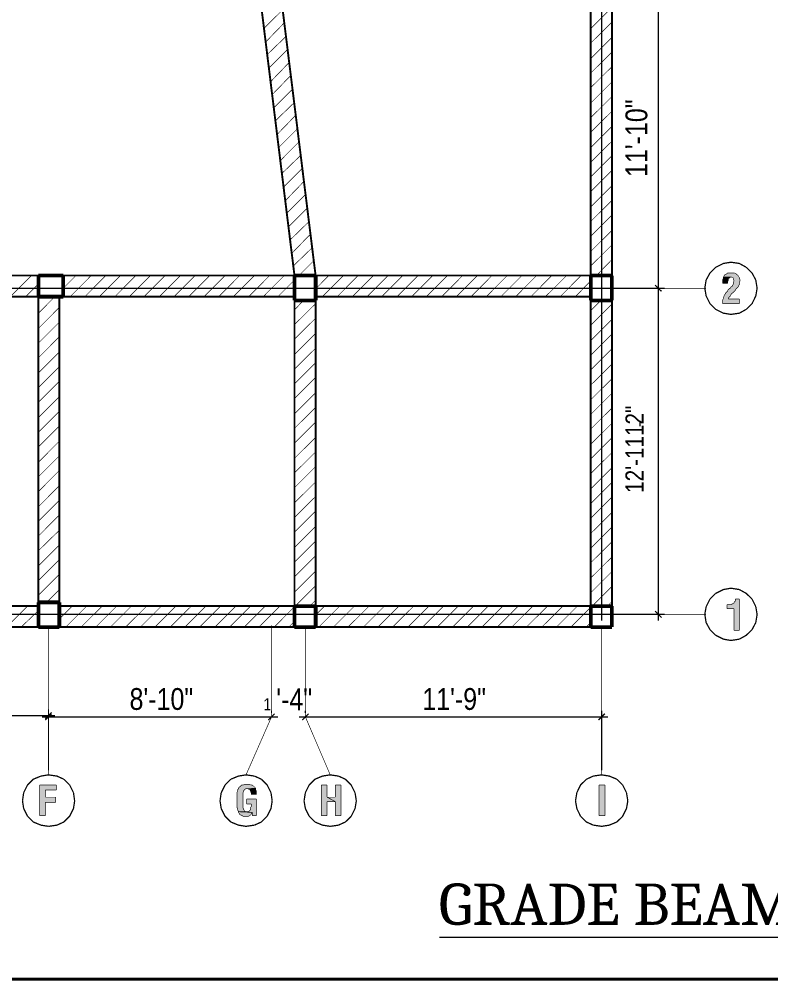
# Model space of a CAD drawing. Header units: millimetres. Extents: x 5 to 350, y 3 to 213.
# Drawn here: x 177.5 to 277.4, y 2.9 to 130.8 of the extents above; entities that cross this region are included whole.
import ezdxf

# ---------------------------------------------------------------- set-up
doc = ezdxf.new("R2010")
doc.units = ezdxf.units.MM
for name, color, linetype in [('H', 251, 'Continuous'), ('P', 255, 'Continuous'), ('T', 255, 'Continuous')]:
    doc.layers.add(name, color=color, linetype=linetype)
doc.styles.get("Standard").update_dxf_attribs({"font": 'arial.ttf'})

msp = doc.modelspace()

# ---------------------------------------------------------------- hatches: boundary and pattern name
at = {"layer": 'H', "linetype": 'Continuous'}
for points in [[(271.022, 92.957), (271.022, 93.468), (271.11, 93.645), (271.11, 93.804), (271.18, 93.892), (271.18, 93.98), (271.268, 94.068), (271.268, 94.156), (271.357, 94.227), (271.357, 94.315), (271.692, 94.65), (271.692, 94.738), (271.956, 95.003), (272.027, 95.003), (272.115, 95.162), (272.203, 95.25), (272.292, 95.25), (272.292, 95.338), (272.38, 95.426), (272.38, 95.497), (272.45, 95.585), (272.45, 95.85), (272.538, 96.008), (272.45, 96.097), (272.45, 96.273), (272.38, 96.344), (272.38, 96.432), (272.292, 96.432), (272.115, 96.52), (271.11, 96.52), (271.18, 96.608), (271.18, 96.696), (271.268, 96.696), (271.268, 96.767), (271.357, 96.855), (271.445, 96.855), (271.533, 96.943), (271.604, 96.943), (271.692, 97.032), (272.627, 97.032), (272.715, 96.943), (272.803, 96.943), (273.138, 96.608), (273.138, 96.52), (273.226, 96.432), (273.226, 96.273), (273.297, 96.185), (273.297, 95.92), (273.226, 95.762), (273.226, 95.497), (273.138, 95.338), (273.138, 95.25), (272.715, 94.827), (272.715, 94.738), (272.38, 94.403), (272.203, 94.315), (272.115, 94.156), (272.027, 94.068), (272.027, 93.98), (271.868, 93.804), (271.868, 93.733), (271.78, 93.733), (271.78, 93.557), (273.226, 93.557), (273.226, 92.957), (271.022, 92.957)], [(271.022, 95.673), (271.022, 96.185), (271.11, 96.273), (271.11, 96.52), (272.115, 96.52), (272.027, 96.432), (271.956, 96.432), (271.78, 96.273), (271.78, 96.097), (271.692, 95.92), (271.692, 95.673), (271.022, 95.673)], [(272.538, 49.53), (272.538, 52.405), (271.604, 52.405), (271.604, 52.917), (272.115, 52.917), (272.203, 53.005), (272.292, 53.005), (272.38, 53.093), (272.45, 53.093), (272.538, 53.164), (272.538, 53.252), (272.715, 53.428), (272.715, 53.675), (273.226, 53.675), (273.226, 49.53), (272.538, 49.53)], [(180.252, 24.888), (180.252, 28.963), (182.457, 28.963), (182.457, 28.275), (181.01, 28.275), (181.01, 27.34), (182.368, 27.34), (182.368, 26.67), (181.01, 26.67), (181.01, 24.888), (180.252, 24.888)], [(206.675, 25.4), (206.675, 25.488), (206.587, 25.576), (206.587, 25.823), (206.498, 25.912), (206.498, 28.028), (206.587, 28.116), (206.587, 28.363), (206.675, 28.452), (206.675, 28.54), (206.763, 28.54), (206.763, 28.698), (206.834, 28.698), (207.098, 28.963), (207.345, 28.963), (207.433, 29.034), (208.192, 29.034), (208.28, 28.963), (208.456, 28.963), (208.527, 28.875), (208.615, 28.875), (208.95, 28.54), (207.857, 28.452), (207.61, 28.452), (207.345, 28.187), (207.345, 28.028), (207.257, 27.94), (207.257, 25.912), (207.345, 25.823), (207.345, 25.735), (207.433, 25.576), (207.433, 25.488), (207.522, 25.488), (207.61, 25.4), (206.675, 25.4)], [(208.368, 27.693), (208.368, 27.94), (208.28, 28.028), (208.28, 28.187), (208.192, 28.275), (208.192, 28.363), (208.104, 28.363), (207.945, 28.452), (207.857, 28.452), (208.95, 28.54), (208.95, 28.363), (209.038, 28.187), (209.038, 27.693), (208.368, 27.693)], [(217.682, 24.888), (217.682, 28.963), (218.44, 28.963), (218.44, 27.34), (219.534, 26.758), (218.44, 26.758), (218.44, 24.888), (217.682, 24.888)], [(219.534, 24.888), (219.534, 26.758), (218.44, 27.34), (219.534, 27.34), (219.534, 28.963), (220.31, 28.963), (220.31, 24.888), (219.534, 24.888)], [(254.6, 24.888), (254.6, 28.963), (255.358, 28.963), (255.358, 24.888), (254.6, 24.888)], [(208.527, 24.888), (208.527, 25.312), (206.675, 25.4), (208.033, 25.4), (208.192, 25.576), (208.192, 25.647), (208.28, 25.647), (208.28, 26), (208.368, 26.07), (208.368, 26.423), (207.768, 26.423), (207.768, 27.093), (209.038, 27.093), (209.038, 24.888), (208.527, 24.888)], [(207.257, 24.8), (207.186, 24.888), (207.098, 24.888), (207.01, 24.977), (206.922, 24.977), (206.834, 25.065), (206.834, 25.153), (206.675, 25.312), (206.675, 25.4), (208.527, 25.312), (208.368, 25.153), (208.368, 25.065), (208.192, 24.888), (208.104, 24.888), (208.033, 24.8), (207.257, 24.8)]]:
    msp.add_hatch(color=256, dxfattribs=at).paths.add_polyline_path(points)

# ---------------------------------------------------------------- linework, layer by layer
at = {"layer": 'P'}
for points, const_width in [([(254.935, 50.8), (254.935, 194.822)], 0.169), ([(262.467, 94.156), (262.467, 135.467)], 0.169), ([(209.638, 133.015), (214.118, 96.696)], 0.254), ([(212.425, 133.015), (216.923, 96.696)], 0.254), ([(253.488, 133.015), (253.488, 96.696)], 0.254), ([(256.293, 133.015), (256.293, 96.696)], 0.254), ([(210.062, 129.54), (212.602, 132.08)], 0.085), ([(253.488, 129.54), (256.293, 132.327)], 0.085), ([(253.488, 127.6), (256.293, 130.387)], 0.085), ([(210.308, 127.758), (212.76, 130.298)], 0.085), ([(210.485, 126.065), (213.025, 128.517)], 0.085), ([(253.488, 125.554), (256.293, 128.358)], 0.085), ([(210.732, 124.284), (213.184, 126.753)], 0.085), ([(253.488, 123.613), (256.293, 126.4)], 0.085), ([(210.996, 122.52), (213.448, 125.06)], 0.085), ([(253.488, 121.673), (256.293, 124.46)], 0.085), ([(211.155, 120.738), (213.607, 123.278)], 0.085), ([(211.42, 119.045), (213.872, 121.497)], 0.085), ([(253.488, 119.627), (256.293, 122.432)], 0.085), ([(253.488, 117.687), (256.293, 120.474)], 0.085), ([(211.578, 117.263), (214.118, 119.715)], 0.085), ([(211.843, 115.482), (214.295, 118.022)], 0.085), ([(253.488, 115.746), (256.293, 118.533)], 0.085), ([(253.488, 113.7), (256.293, 116.505)], 0.085), ([(212.002, 113.7), (214.542, 116.24)], 0.085), ([(212.266, 112.007), (214.718, 114.476)], 0.085), ([(253.488, 111.76), (256.293, 114.547)], 0.085), ([(212.425, 110.243), (214.965, 112.695)], 0.085), ([(253.488, 109.82), (256.293, 112.607)], 0.085), ([(212.69, 108.462), (215.142, 110.913)], 0.085), ([(253.488, 107.862), (256.293, 110.666)], 0.085), ([(212.937, 106.68), (215.388, 109.22)], 0.085), ([(213.113, 104.987), (215.565, 107.438)], 0.085), ([(253.488, 105.833), (256.293, 108.62)], 0.085), ([(253.488, 103.893), (256.293, 106.68)], 0.085), ([(213.36, 103.205), (215.812, 105.657)], 0.085), ([(213.536, 101.424), (216.076, 103.893)], 0.085), ([(253.488, 101.935), (256.293, 104.74)], 0.085), ([(253.488, 99.907), (256.293, 102.694)], 0.085), ([(213.783, 99.66), (216.235, 102.2)], 0.085), ([(213.96, 97.966), (216.5, 100.418)], 0.085), ([(253.488, 97.966), (256.293, 100.753)], 0.085), ([(214.718, 96.696), (216.658, 98.637)], 0.085), ([(254.247, 96.696), (256.293, 98.813)], 0.085), ([(272.115, 98.46), (271.11, 98.302)], 0.169), ([(273.226, 98.302), (272.115, 98.46)], 0.169), ([(270.087, 97.79), (269.328, 97.032)], 0.169), ([(271.11, 98.302), (270.087, 97.79)], 0.169), ([(274.144, 97.79), (273.226, 98.302)], 0.169), ([(274.92, 97.032), (274.144, 97.79)], 0.169), ([(151.553, 96.696), (180.093, 96.696)], 0.254), ([(176.354, 93.892), (179.158, 96.696)], 0.085), ([(180.093, 93.892), (180.093, 96.696)], 0.508), ([(180.093, 96.696), (183.392, 96.696)], 0.508), ([(183.392, 96.696), (183.392, 93.892)], 0.508), ([(183.392, 96.696), (214.118, 96.696)], 0.254), ([(183.392, 95.003), (185.085, 96.696)], 0.085), ([(184.326, 93.892), (187.113, 96.696)], 0.085), ([(186.267, 93.892), (189.054, 96.696)], 0.085), ([(188.207, 93.892), (191.012, 96.696)], 0.085), ([(190.253, 93.892), (193.04, 96.696)], 0.085), ([(192.193, 93.892), (194.98, 96.696)], 0.085), ([(194.134, 93.892), (196.938, 96.696)], 0.085), ([(196.18, 93.892), (198.967, 96.696)], 0.085), ([(198.12, 93.892), (200.907, 96.696)], 0.085), ([(200.06, 93.892), (202.865, 96.696)], 0.085), ([(202.106, 93.892), (204.893, 96.696)], 0.085), ([(204.047, 93.892), (206.834, 96.696)], 0.085), ([(205.987, 93.892), (208.792, 96.696)], 0.085), ([(208.033, 93.892), (210.82, 96.696)], 0.085), ([(209.973, 93.892), (212.76, 96.696)], 0.085), ([(211.914, 93.892), (214.118, 96.097)], 0.085), ([(214.118, 96.696), (216.923, 96.696)], 0.508), ([(214.118, 93.38), (214.118, 96.696)], 0.508), ([(214.118, 96.696), (214.118, 96.696)], 0.508), ([(216.923, 96.696), (216.923, 93.38)], 0.508), ([(216.747, 96.696), (216.923, 96.855)], 0.085), ([(216.923, 96.696), (253.488, 96.696)], 0.254), ([(216.923, 94.915), (218.687, 96.696)], 0.085), ([(217.84, 93.892), (220.645, 96.696)], 0.085), ([(219.798, 93.892), (222.585, 96.696)], 0.085), ([(221.827, 93.892), (224.614, 96.696)], 0.085), ([(223.767, 93.892), (226.572, 96.696)], 0.085), ([(225.725, 93.892), (228.512, 96.696)], 0.085), ([(227.753, 93.892), (230.54, 96.696)], 0.085), ([(229.694, 93.892), (232.498, 96.696)], 0.085), ([(231.652, 93.892), (234.438, 96.696)], 0.085), ([(233.68, 93.892), (236.467, 96.696)], 0.085), ([(235.62, 93.892), (238.425, 96.696)], 0.085), ([(237.578, 93.892), (240.365, 96.696)], 0.085), ([(239.607, 93.892), (242.394, 96.696)], 0.085), ([(241.547, 93.892), (244.352, 96.696)], 0.085), ([(243.505, 93.892), (246.292, 96.696)], 0.085), ([(245.533, 93.892), (248.32, 96.696)], 0.085), ([(247.474, 93.892), (250.278, 96.696)], 0.085), ([(249.432, 93.892), (252.218, 96.696)], 0.085), ([(251.46, 93.892), (253.488, 96.008)], 0.085), ([(253.488, 96.696), (256.293, 96.696)], 0.508), ([(253.488, 93.38), (253.488, 96.696)], 0.508), ([(253.488, 96.696), (253.488, 96.696)], 0.508), ([(256.293, 96.696), (256.293, 93.38)], 0.508), ([(256.205, 96.696), (256.293, 96.767)], 0.085), ([(262.467, 50.8), (262.467, 95.85)], 0.169), ([(268.817, 96.097), (268.64, 95.003)], 0.169), ([(269.328, 97.032), (268.817, 96.097)], 0.169), ([(271.11, 96.273), (271.022, 96.185)], 0.085), ([(271.022, 96.185), (271.022, 96.097)], 0.085), ([(271.022, 96.097), (271.022, 95.92)], 0.085), ([(271.022, 95.92), (271.022, 95.85)], 0.085), ([(271.022, 95.85), (271.022, 95.762)], 0.085), ([(271.18, 96.608), (271.11, 96.52)], 0.085), ([(271.11, 96.52), (271.11, 96.432)], 0.085), ([(272.115, 96.52), (271.11, 96.52)], 0.085), ([(271.11, 96.52), (272.115, 96.52)], 0.085), ([(271.11, 96.432), (271.11, 96.273)], 0.085), ([(271.268, 96.696), (271.18, 96.696)], 0.085), ([(271.18, 96.696), (271.18, 96.608)], 0.085), ([(271.357, 96.855), (271.268, 96.767)], 0.085), ([(271.268, 96.767), (271.268, 96.696)], 0.085), ([(271.445, 96.855), (271.357, 96.855)], 0.085), ([(271.533, 96.943), (271.445, 96.855)], 0.085), ([(271.604, 96.943), (271.533, 96.943)], 0.085), ([(271.692, 97.032), (271.604, 96.943)], 0.085), ([(271.78, 97.032), (271.692, 97.032)], 0.085), ([(271.692, 95.92), (271.78, 96.097)], 0.085), ([(271.692, 95.85), (271.692, 95.92)], 0.085), ([(271.692, 95.762), (271.692, 95.85)], 0.085), ([(271.956, 97.032), (271.78, 97.032)], 0.085), ([(271.78, 96.273), (271.868, 96.344)], 0.085), ([(271.78, 96.185), (271.78, 96.273)], 0.085), ([(271.78, 96.097), (271.78, 96.185)], 0.085), ([(271.868, 96.344), (271.956, 96.432)], 0.085), ([(272.027, 97.032), (271.956, 97.032)], 0.085), ([(271.956, 96.432), (272.027, 96.432)], 0.085), ([(272.115, 97.032), (272.027, 97.032)], 0.085), ([(272.027, 96.432), (272.115, 96.52)], 0.085), ([(272.292, 97.032), (272.115, 97.032)], 0.085), ([(272.115, 96.52), (272.292, 96.432)], 0.085), ([(272.38, 97.032), (272.292, 97.032)], 0.085), ([(272.292, 96.432), (272.38, 96.432)], 0.085), ([(272.45, 97.032), (272.38, 97.032)], 0.085), ([(272.38, 96.432), (272.38, 96.344)], 0.085), ([(272.38, 96.344), (272.45, 96.273)], 0.085), ([(272.627, 97.032), (272.45, 97.032)], 0.085), ([(272.45, 96.273), (272.45, 96.185)], 0.085), ([(272.45, 96.185), (272.45, 96.097)], 0.085), ([(272.45, 96.097), (272.538, 96.008)], 0.085), ([(272.538, 96.008), (272.45, 95.85)], 0.085), ([(272.45, 95.85), (272.45, 95.762)], 0.085), ([(272.715, 96.943), (272.627, 97.032)], 0.085), ([(272.803, 96.943), (272.715, 96.943)], 0.085), ([(272.874, 96.855), (272.803, 96.943)], 0.085), ([(272.962, 96.767), (272.874, 96.855)], 0.085), ([(273.05, 96.696), (272.962, 96.767)], 0.085), ([(273.138, 96.608), (273.05, 96.696)], 0.085), ([(273.138, 96.52), (273.138, 96.608)], 0.085), ([(273.226, 96.432), (273.138, 96.52)], 0.085), ([(273.226, 96.344), (273.226, 96.432)], 0.085), ([(273.226, 96.273), (273.226, 96.344)], 0.085), ([(273.297, 96.185), (273.226, 96.273)], 0.085), ([(273.226, 95.762), (273.297, 95.92)], 0.085), ([(273.297, 96.008), (273.297, 96.185)], 0.085), ([(273.297, 95.92), (273.297, 96.008)], 0.085), ([(275.414, 96.097), (274.92, 97.032)], 0.169), ([(275.59, 95.003), (275.414, 96.097)], 0.169), ([(75.953, 95.003), (263.313, 95.003)], 0.169), ([(178.4, 93.892), (180.093, 95.585)], 0.085), ([(256.293, 95.003), (268.817, 95.003)], 0.085), ([(261.955, 95.003), (261.62, 95.003)], 0.169), ([(262.89, 94.58), (262.043, 95.426)], 0.169), ([(262.043, 95.426), (262.89, 94.58)], 0.169), ([(268.64, 95.003), (268.817, 93.98)], 0.169), ([(271.022, 95.762), (271.022, 95.673)], 0.085), ([(271.022, 95.673), (271.692, 95.673)], 0.085), ([(271.604, 94.58), (271.533, 94.492)], 0.085), ([(271.692, 94.65), (271.604, 94.58)], 0.085), ([(271.692, 95.673), (271.692, 95.762)], 0.085), ([(271.78, 94.827), (271.692, 94.738)], 0.085), ([(271.692, 94.738), (271.692, 94.65)], 0.085), ([(271.868, 94.915), (271.78, 94.827)], 0.085), ([(271.956, 95.003), (271.868, 94.915)], 0.085), ([(272.027, 95.003), (271.956, 95.003)], 0.085), ([(272.115, 95.162), (272.027, 95.003)], 0.085), ([(272.203, 95.25), (272.115, 95.162)], 0.085), ([(272.292, 95.25), (272.203, 95.25)], 0.085), ([(272.38, 95.426), (272.292, 95.338)], 0.085), ([(272.292, 95.338), (272.292, 95.25)], 0.085), ([(272.45, 95.585), (272.38, 95.497)], 0.085), ([(272.38, 95.497), (272.38, 95.426)], 0.085), ([(272.45, 95.762), (272.45, 95.673)], 0.085), ([(272.45, 95.673), (272.45, 95.585)], 0.085), ([(272.45, 94.492), (272.538, 94.58)], 0.085), ([(272.538, 94.58), (272.627, 94.65)], 0.085), ([(272.627, 94.65), (272.715, 94.738)], 0.085), ([(272.715, 94.827), (272.803, 94.915)], 0.085), ([(272.715, 94.738), (272.715, 94.827)], 0.085), ([(272.803, 94.915), (272.874, 95.003)], 0.085), ([(272.874, 95.003), (272.962, 95.074)], 0.085), ([(272.962, 95.074), (273.05, 95.162)], 0.085), ([(273.05, 95.162), (273.138, 95.25)], 0.085), ([(273.138, 95.338), (273.226, 95.497)], 0.085), ([(273.138, 95.25), (273.138, 95.338)], 0.085), ([(273.226, 95.673), (273.226, 95.762)], 0.085), ([(273.226, 95.585), (273.226, 95.673)], 0.085), ([(273.226, 95.497), (273.226, 95.585)], 0.085), ([(275.414, 93.98), (275.59, 95.003)], 0.169), ([(275.59, 95.003), (275.59, 95.003)], 0.169), ([(151.553, 93.892), (180.093, 93.892)], 0.254), ([(183.392, 93.892), (180.093, 93.892)], 0.508), ([(180.093, 93.892), (180.093, 93.892)], 0.508), ([(180.093, 53.252), (180.093, 93.892)], 0.254), ([(180.093, 93.645), (180.34, 93.892)], 0.085), ([(180.093, 91.687), (182.28, 93.892)], 0.085), ([(182.88, 53.252), (182.88, 93.892)], 0.254), ([(183.392, 93.892), (214.118, 93.892)], 0.254), ([(216.923, 93.38), (214.118, 93.38)], 0.508), ([(213.96, 93.892), (214.118, 94.156)], 0.085), ([(214.118, 52.74), (214.118, 93.38)], 0.254), ([(214.118, 92.11), (215.3, 93.38)], 0.085), ([(216.923, 93.892), (253.488, 93.892)], 0.254), ([(216.923, 52.74), (216.923, 93.38)], 0.254), ([(256.293, 93.38), (253.488, 93.38)], 0.508), ([(253.4, 93.892), (253.488, 93.98)], 0.085), ([(253.488, 93.38), (253.488, 52.74)], 0.254), ([(253.488, 92.04), (254.847, 93.38)], 0.085), ([(256.293, 93.38), (256.293, 52.74)], 0.254), ([(268.817, 93.98), (269.328, 92.957)], 0.169), ([(271.11, 93.645), (271.022, 93.468)], 0.085), ([(271.022, 93.468), (271.022, 93.38)], 0.085), ([(271.022, 93.38), (271.022, 93.31)], 0.085), ([(271.022, 93.31), (271.022, 93.222)], 0.085), ([(271.18, 93.892), (271.11, 93.804)], 0.085), ([(271.11, 93.804), (271.11, 93.733)], 0.085), ([(271.11, 93.733), (271.11, 93.645)], 0.085), ([(271.268, 94.068), (271.18, 93.98)], 0.085), ([(271.18, 93.98), (271.18, 93.892)], 0.085), ([(271.357, 94.227), (271.268, 94.156)], 0.085), ([(271.268, 94.156), (271.268, 94.068)], 0.085), ([(271.445, 94.403), (271.357, 94.315)], 0.085), ([(271.357, 94.315), (271.357, 94.227)], 0.085), ([(271.533, 94.492), (271.445, 94.403)], 0.085), ([(271.78, 93.645), (271.78, 93.733)], 0.085), ([(271.78, 93.733), (271.868, 93.733)], 0.085), ([(271.78, 93.557), (271.78, 93.645)], 0.085), ([(273.226, 93.557), (271.78, 93.557)], 0.085), ([(271.868, 93.804), (271.956, 93.892)], 0.085), ([(271.868, 93.733), (271.868, 93.804)], 0.085), ([(271.956, 93.892), (272.027, 93.98)], 0.085), ([(272.027, 94.068), (272.115, 94.156)], 0.085), ([(272.027, 93.98), (272.027, 94.068)], 0.085), ([(272.115, 94.156), (272.203, 94.315)], 0.085), ([(272.203, 94.315), (272.38, 94.403)], 0.085), ([(272.38, 94.403), (272.45, 94.492)], 0.085), ([(273.226, 92.957), (273.226, 93.557)], 0.085), ([(274.92, 92.957), (275.414, 93.98)], 0.169), ([(180.093, 89.658), (182.88, 92.463)], 0.085), ([(214.118, 90.17), (216.923, 92.957)], 0.085), ([(253.488, 90.082), (256.293, 92.886)], 0.085), ([(269.328, 92.957), (270.087, 92.198)], 0.169), ([(270.087, 92.198), (271.11, 91.687)], 0.169), ([(271.022, 93.222), (271.022, 93.045)], 0.085), ([(271.022, 93.045), (271.022, 92.957)], 0.085), ([(271.022, 92.957), (273.226, 92.957)], 0.085), ([(273.226, 91.687), (274.144, 92.198)], 0.169), ([(274.144, 92.198), (274.92, 92.957)], 0.169), ([(214.118, 88.23), (216.923, 91.017)], 0.085), ([(253.488, 88.053), (256.293, 90.84)], 0.085), ([(271.11, 91.687), (272.115, 91.528)], 0.169), ([(272.115, 91.528), (273.226, 91.687)], 0.169), ([(180.093, 87.718), (182.88, 90.505)], 0.085), ([(180.093, 85.76), (182.88, 88.565)], 0.085), ([(214.118, 86.184), (216.923, 88.988)], 0.085), ([(253.488, 86.113), (256.293, 88.9)], 0.085), ([(214.118, 84.243), (216.923, 87.03)], 0.085), ([(253.488, 84.155), (256.293, 86.96)], 0.085), ([(180.093, 83.732), (182.88, 86.536)], 0.085), ([(180.093, 81.792), (182.88, 84.578)], 0.085), ([(214.118, 82.303), (216.923, 85.09)], 0.085), ([(253.488, 82.127), (256.293, 84.914)], 0.085), ([(214.118, 80.345), (216.923, 83.15)], 0.085), ([(180.093, 79.834), (182.88, 82.638)], 0.085), ([(253.488, 80.186), (256.293, 82.973)], 0.085), ([(180.093, 77.805), (182.88, 80.61)], 0.085), ([(214.118, 78.317), (216.923, 81.104)], 0.085), ([(253.488, 78.228), (256.293, 81.033)], 0.085), ([(180.093, 75.865), (182.88, 78.652)], 0.085), ([(214.118, 76.376), (216.923, 79.163)], 0.085), ([(253.488, 76.288), (256.293, 79.075)], 0.085), ([(180.093, 73.907), (182.88, 76.712)], 0.085), ([(214.118, 74.418), (216.923, 77.223)], 0.085), ([(253.488, 74.26), (256.293, 77.047)], 0.085), ([(260.015, 76.623), (260.015, 77.382)], 0.169), ([(180.093, 71.878), (182.88, 74.683)], 0.085), ([(214.118, 72.39), (216.923, 75.177)], 0.085), ([(253.488, 72.302), (256.293, 75.106)], 0.085), ([(214.118, 70.45), (216.923, 73.237)], 0.085), ([(253.488, 70.362), (256.293, 73.148)], 0.085), ([(180.093, 69.938), (182.88, 72.725)], 0.085), ([(180.093, 67.98), (182.88, 70.785)], 0.085), ([(214.118, 68.492), (216.923, 71.296)], 0.085), ([(253.488, 68.333), (256.293, 71.12)], 0.085), ([(214.118, 66.463), (216.923, 69.25)], 0.085), ([(253.488, 66.375), (256.293, 69.18)], 0.085), ([(180.093, 65.952), (182.88, 68.756)], 0.085), ([(180.093, 64.012), (182.88, 66.798)], 0.085), ([(214.118, 64.523), (216.923, 67.31)], 0.085), ([(253.488, 64.435), (256.293, 67.222)], 0.085), ([(214.118, 62.565), (216.923, 65.37)], 0.085), ([(253.488, 62.406), (256.293, 65.193)], 0.085), ([(180.093, 62.054), (182.88, 64.858)], 0.085), ([(180.093, 60.113), (182.88, 62.83)], 0.085), ([(214.118, 60.537), (216.923, 63.324)], 0.085), ([(253.488, 60.448), (256.293, 63.253)], 0.085), ([(214.118, 58.596), (216.923, 61.383)], 0.085), ([(180.093, 58.085), (182.88, 60.872)], 0.085), ([(253.488, 58.508), (256.293, 61.295)], 0.085), ([(180.093, 56.127), (182.88, 58.932)], 0.085), ([(214.118, 56.638), (216.923, 59.443)], 0.085), ([(253.488, 56.48), (256.293, 59.267)], 0.085), ([(180.093, 54.187), (182.88, 56.974)], 0.085), ([(214.118, 54.61), (216.923, 57.397)], 0.085), ([(253.488, 54.522), (256.293, 57.326)], 0.085), ([(181.187, 53.252), (182.88, 54.945)], 0.085), ([(214.207, 52.74), (216.923, 55.457)], 0.085), ([(253.665, 52.74), (256.293, 55.368)], 0.085), ([(271.11, 54.945), (270.087, 54.434)], 0.169), ([(272.115, 55.122), (271.11, 54.945)], 0.169), ([(273.226, 54.945), (272.115, 55.122)], 0.169), ([(274.144, 54.434), (273.226, 54.945)], 0.169), ([(269.328, 53.675), (268.817, 52.67)], 0.169), ([(270.087, 54.434), (269.328, 53.675)], 0.169), ([(273.226, 53.675), (272.715, 53.675)], 0.085), ([(272.715, 53.675), (272.715, 53.587)], 0.085), ([(273.226, 49.53), (273.226, 53.675)], 0.085), ([(274.92, 53.675), (274.144, 54.434)], 0.169), ([(275.414, 52.67), (274.92, 53.675)], 0.169), ([(151.553, 52.74), (180.093, 52.74)], 0.254), ([(175.86, 49.953), (178.647, 52.74)], 0.085), ([(182.88, 53.252), (180.093, 53.252)], 0.508), ([(180.093, 53.252), (180.093, 49.953)], 0.508), ([(182.88, 49.953), (182.88, 53.252)], 0.508), ([(182.88, 52.74), (214.118, 52.74)], 0.254), ([(182.88, 51.047), (184.573, 52.74)], 0.085), ([(183.727, 49.953), (186.514, 52.74)], 0.085), ([(185.755, 49.953), (188.56, 52.74)], 0.085), ([(187.713, 49.953), (190.5, 52.74)], 0.085), ([(189.653, 49.953), (192.44, 52.74)], 0.085), ([(191.682, 49.953), (194.486, 52.74)], 0.085), ([(193.64, 49.953), (196.427, 52.74)], 0.085), ([(195.58, 49.953), (198.367, 52.74)], 0.085), ([(197.608, 49.953), (200.413, 52.74)], 0.085), ([(199.566, 49.953), (202.353, 52.74)], 0.085), ([(201.507, 49.953), (204.294, 52.74)], 0.085), ([(203.535, 49.953), (206.34, 52.74)], 0.085), ([(205.493, 49.953), (208.28, 52.74)], 0.085), ([(207.433, 49.953), (210.22, 52.74)], 0.085), ([(209.374, 49.953), (212.178, 52.74)], 0.085), ([(211.42, 49.953), (214.118, 52.67)], 0.085), ([(216.923, 52.74), (214.118, 52.74)], 0.508), ([(214.118, 52.74), (214.118, 49.953)], 0.508), ([(216.147, 52.74), (216.923, 53.516)], 0.085), ([(216.923, 49.953), (216.923, 52.74)], 0.508), ([(216.923, 52.74), (253.488, 52.74)], 0.254), ([(216.923, 51.558), (218.105, 52.74)], 0.085), ([(217.346, 49.953), (220.133, 52.74)], 0.085), ([(219.287, 49.953), (222.074, 52.74)], 0.085), ([(221.227, 49.953), (224.032, 52.74)], 0.085), ([(223.273, 49.953), (226.06, 52.74)], 0.085), ([(225.213, 49.953), (228, 52.74)], 0.085), ([(227.154, 49.953), (229.958, 52.74)], 0.085), ([(229.2, 49.953), (231.987, 52.74)], 0.085), ([(231.14, 49.953), (233.927, 52.74)], 0.085), ([(233.08, 49.953), (235.885, 52.74)], 0.085), ([(235.126, 49.953), (237.913, 52.74)], 0.085), ([(237.067, 49.953), (239.854, 52.74)], 0.085), ([(239.007, 49.953), (241.812, 52.74)], 0.085), ([(241.053, 49.953), (243.84, 52.74)], 0.085), ([(242.993, 49.953), (245.78, 52.74)], 0.085), ([(244.934, 49.953), (247.738, 52.74)], 0.085), ([(246.98, 49.953), (249.767, 52.74)], 0.085), ([(248.92, 49.953), (251.707, 52.74)], 0.085), ([(250.86, 49.953), (253.488, 52.582)], 0.085), ([(256.293, 52.74), (253.488, 52.74)], 0.508), ([(253.488, 52.74), (253.488, 49.953)], 0.508), ([(255.693, 52.74), (256.293, 53.34)], 0.085), ([(256.293, 49.953), (256.293, 52.74)], 0.508), ([(268.817, 52.67), (268.64, 51.647)], 0.169), ([(271.78, 52.917), (271.604, 52.917)], 0.085), ([(271.604, 52.917), (271.604, 52.405)], 0.085), ([(271.604, 52.405), (272.538, 52.405)], 0.085), ([(271.868, 52.917), (271.78, 52.917)], 0.085), ([(272.027, 52.917), (271.868, 52.917)], 0.085), ([(272.115, 52.917), (272.027, 52.917)], 0.085), ([(272.203, 53.005), (272.115, 52.917)], 0.085), ([(272.292, 53.005), (272.203, 53.005)], 0.085), ([(272.38, 53.093), (272.292, 53.005)], 0.085), ([(272.45, 53.093), (272.38, 53.093)], 0.085), ([(272.538, 53.164), (272.45, 53.093)], 0.085), ([(272.627, 53.34), (272.538, 53.252)], 0.085), ([(272.538, 53.252), (272.538, 53.164)], 0.085), ([(272.538, 52.405), (272.538, 49.53)], 0.085), ([(272.715, 53.428), (272.627, 53.34)], 0.085), ([(272.715, 53.587), (272.715, 53.516)], 0.085), ([(272.715, 53.516), (272.715, 53.428)], 0.085), ([(275.59, 51.647), (275.414, 52.67)], 0.169), ([(75.953, 51.647), (263.313, 51.647)], 0.169), ([(177.8, 49.953), (180.093, 52.158)], 0.085), ([(256.293, 51.647), (268.817, 51.647)], 0.085), ([(262.043, 52.07), (262.89, 51.223)], 0.169), ([(268.64, 51.647), (268.817, 50.553)], 0.169), ([(275.414, 50.553), (275.59, 51.647)], 0.169), ([(275.59, 51.647), (275.59, 51.647)], 0.169), ([(151.553, 49.953), (180.093, 49.953)], 0.254), ([(179.828, 49.953), (180.093, 50.2)], 0.085), ([(180.093, 49.953), (182.88, 49.953)], 0.508), ([(180.093, 49.953), (180.093, 49.953)], 0.508), ([(181.434, 30.304), (181.434, 50.2)], 0.085), ([(182.88, 49.953), (214.118, 49.953)], 0.254), ([(211.067, 38.012), (211.067, 50.2)], 0.085), ([(213.36, 49.953), (214.118, 50.712)], 0.085), ([(214.118, 49.953), (216.923, 49.953)], 0.508), ([(214.118, 49.953), (214.118, 49.953)], 0.508), ([(215.565, 38.012), (215.565, 50.2)], 0.085), ([(216.923, 49.953), (253.488, 49.953)], 0.254), ([(252.906, 49.953), (253.488, 50.553)], 0.085), ([(253.488, 49.953), (256.293, 49.953)], 0.508), ([(253.488, 49.953), (253.488, 49.953)], 0.508), ([(254.935, 30.304), (254.935, 50.2)], 0.085), ([(268.817, 50.553), (269.328, 49.618)], 0.169), ([(274.92, 49.618), (275.414, 50.553)], 0.169), ([(269.328, 49.618), (270.087, 48.86)], 0.169), ([(270.087, 48.86), (271.11, 48.348)], 0.169), ([(272.538, 49.53), (273.226, 49.53)], 0.085), ([(273.226, 48.348), (274.144, 48.86)], 0.169), ([(274.144, 48.86), (274.92, 49.618)], 0.169), ([(271.11, 48.348), (272.115, 48.172)], 0.169), ([(272.115, 48.172), (273.226, 48.348)], 0.169), ([(181.01, 37.765), (181.857, 38.612)], 0.169), ([(181.857, 38.435), (181.01, 37.588)], 0.169), ([(181.434, 30.903), (181.434, 39.035)], 0.169), ([(181.434, 30.903), (181.434, 38.858)], 0.169), ([(210.644, 37.588), (211.49, 38.435)], 0.169), ([(210.644, 37.588), (211.49, 38.435)], 0.169), ([(211.067, 38.523), (211.067, 38.858)], 0.169), ([(211.067, 38.523), (211.067, 38.858)], 0.169), ([(215.988, 38.435), (215.142, 37.588)], 0.169), ([(215.988, 38.435), (215.142, 37.588)], 0.169), ([(215.565, 38.523), (215.565, 38.858)], 0.169), ([(215.565, 38.523), (215.565, 38.858)], 0.169), ([(254.512, 37.588), (255.358, 38.435)], 0.169), ([(254.935, 30.903), (254.935, 38.858)], 0.169), ([(165.012, 38.188), (182.28, 38.188)], 0.169), ([(180.587, 38.012), (211.914, 38.012)], 0.169), ([(211.067, 38.012), (207.68, 30.304)], 0.085), ([(211.067, 38.012), (210.22, 38.012)], 0.169), ([(214.718, 38.012), (255.782, 38.012)], 0.169), ([(215.565, 38.012), (216.412, 38.012)], 0.169), ([(215.565, 38.012), (218.863, 30.304)], 0.085), ([(179.405, 29.722), (178.647, 28.963)], 0.169), ([(180.428, 30.145), (179.405, 29.722)], 0.169), ([(181.434, 30.304), (180.428, 30.145)], 0.169), ([(182.545, 30.145), (181.434, 30.304)], 0.169), ([(183.48, 29.722), (182.545, 30.145)], 0.169), ([(184.238, 28.963), (183.48, 29.722)], 0.169), ([(205.652, 29.722), (204.893, 28.963)], 0.169), ([(206.675, 30.145), (205.652, 29.722)], 0.169), ([(207.68, 30.304), (206.675, 30.145)], 0.169), ([(208.792, 30.145), (207.68, 30.304)], 0.169), ([(209.726, 29.722), (208.792, 30.145)], 0.169), ([(210.485, 28.963), (209.726, 29.722)], 0.169), ([(216.835, 29.722), (216.076, 28.963)], 0.169), ([(217.84, 30.145), (216.835, 29.722)], 0.169), ([(218.863, 30.304), (217.84, 30.145)], 0.169), ([(219.957, 30.145), (218.863, 30.304)], 0.169), ([(220.892, 29.722), (219.957, 30.145)], 0.169), ([(221.65, 28.963), (220.892, 29.722)], 0.169), ([(252.906, 29.722), (252.13, 28.963)], 0.169), ([(253.824, 30.145), (252.906, 29.722)], 0.169), ([(254.935, 30.304), (253.824, 30.145)], 0.169), ([(255.94, 30.145), (254.935, 30.304)], 0.169), ([(256.963, 29.722), (255.94, 30.145)], 0.169), ([(257.722, 28.963), (256.963, 29.722)], 0.169), ([(178.647, 28.963), (178.135, 27.94)], 0.169), ([(182.457, 28.963), (180.252, 28.963)], 0.085), ([(180.252, 28.963), (180.252, 24.888)], 0.085), ([(181.01, 27.34), (181.01, 28.275)], 0.085), ([(181.01, 28.275), (182.457, 28.275)], 0.085), ([(182.457, 28.275), (182.457, 28.963)], 0.085), ([(184.75, 27.94), (184.238, 28.963)], 0.169), ([(204.893, 28.963), (204.382, 27.94)], 0.169), ([(206.587, 28.116), (206.498, 28.028)], 0.085), ([(206.675, 28.452), (206.587, 28.363)], 0.085), ([(206.587, 28.363), (206.587, 28.275)], 0.085), ([(206.587, 28.275), (206.587, 28.116)], 0.085), ([(206.763, 28.54), (206.675, 28.54)], 0.085), ([(206.675, 28.54), (206.675, 28.452)], 0.085), ([(206.834, 28.698), (206.763, 28.698)], 0.085), ([(206.763, 28.698), (206.763, 28.54)], 0.085), ([(206.922, 28.787), (206.834, 28.698)], 0.085), ([(207.01, 28.875), (206.922, 28.787)], 0.085), ([(207.098, 28.963), (207.01, 28.875)], 0.085), ([(207.186, 28.963), (207.098, 28.963)], 0.085), ([(207.257, 28.963), (207.186, 28.963)], 0.085), ([(207.345, 28.963), (207.257, 28.963)], 0.085), ([(207.433, 29.034), (207.345, 28.963)], 0.085), ([(207.345, 28.187), (207.433, 28.275)], 0.085), ([(207.345, 28.116), (207.345, 28.187)], 0.085), ([(207.345, 28.028), (207.345, 28.116)], 0.085), ([(207.522, 29.034), (207.433, 29.034)], 0.085), ([(207.433, 28.275), (207.522, 28.363)], 0.085), ([(207.61, 29.034), (207.522, 29.034)], 0.085), ([(207.522, 28.363), (207.61, 28.452)], 0.085), ([(207.768, 29.034), (207.61, 29.034)], 0.085), ([(207.61, 28.452), (207.68, 28.452)], 0.085), ([(207.68, 28.452), (207.857, 28.452)], 0.085), ([(207.945, 29.034), (207.768, 29.034)], 0.085), ([(208.95, 28.54), (207.857, 28.452)], 0.085), ([(207.857, 28.452), (208.95, 28.54)], 0.085), ([(207.857, 28.452), (207.945, 28.452)], 0.085), ([(208.033, 29.034), (207.945, 29.034)], 0.085), ([(207.945, 28.452), (208.104, 28.363)], 0.085), ([(208.192, 29.034), (208.033, 29.034)], 0.085), ([(208.104, 28.363), (208.192, 28.363)], 0.085), ([(208.28, 28.963), (208.192, 29.034)], 0.085), ([(208.192, 28.363), (208.192, 28.275)], 0.085), ([(208.192, 28.275), (208.28, 28.187)], 0.085), ([(208.368, 28.963), (208.28, 28.963)], 0.085), ([(208.28, 28.187), (208.28, 28.028)], 0.085), ([(208.456, 28.963), (208.368, 28.963)], 0.085), ([(208.527, 28.875), (208.456, 28.963)], 0.085), ([(208.615, 28.875), (208.527, 28.875)], 0.085), ([(208.703, 28.787), (208.615, 28.875)], 0.085), ([(208.792, 28.698), (208.703, 28.787)], 0.085), ([(208.88, 28.61), (208.792, 28.698)], 0.085), ([(208.95, 28.54), (208.88, 28.61)], 0.085), ([(208.95, 28.452), (208.95, 28.54)], 0.085), ([(208.95, 28.363), (208.95, 28.452)], 0.085), ([(209.038, 28.187), (208.95, 28.363)], 0.085), ([(209.038, 28.116), (209.038, 28.187)], 0.085), ([(209.038, 28.028), (209.038, 28.116)], 0.085), ([(210.996, 27.94), (210.485, 28.963)], 0.169), ([(216.076, 28.963), (215.565, 27.94)], 0.169), ([(218.44, 28.963), (217.682, 28.963)], 0.085), ([(217.682, 28.963), (217.682, 24.888)], 0.085), ([(218.44, 27.34), (218.44, 28.963)], 0.085), ([(220.31, 28.963), (219.534, 28.963)], 0.085), ([(219.534, 28.963), (219.534, 27.34)], 0.085), ([(220.31, 24.888), (220.31, 28.963)], 0.085), ([(222.162, 27.94), (221.65, 28.963)], 0.169), ([(252.13, 28.963), (251.636, 27.94)], 0.169), ([(254.6, 24.888), (254.6, 28.963)], 0.085), ([(254.6, 28.963), (255.358, 28.963)], 0.085), ([(255.358, 28.963), (255.358, 24.888)], 0.085), ([(258.233, 27.94), (257.722, 28.963)], 0.169), ([(178.135, 27.94), (177.976, 26.846)], 0.169), ([(177.976, 26.846), (178.135, 25.823)], 0.169), ([(182.368, 27.34), (181.01, 27.34)], 0.085), ([(182.368, 26.67), (182.368, 27.34)], 0.085), ([(184.908, 26.846), (184.75, 27.94)], 0.169), ([(184.75, 25.823), (184.908, 26.846)], 0.169), ([(184.908, 26.846), (184.908, 26.846)], 0.169), ([(204.382, 27.94), (204.223, 26.846)], 0.169), ([(204.223, 26.846), (204.382, 25.823)], 0.169), ([(206.498, 28.028), (206.498, 27.94)], 0.085), ([(206.498, 27.94), (206.498, 27.852)], 0.085), ([(206.498, 27.852), (206.498, 27.764)], 0.085), ([(206.498, 27.764), (206.498, 27.605)], 0.085), ([(206.498, 27.605), (206.498, 27.517)], 0.085), ([(206.498, 27.517), (206.498, 27.428)], 0.085), ([(206.498, 27.428), (206.498, 27.27)], 0.085), ([(206.498, 27.27), (206.498, 27.182)], 0.085), ([(206.498, 27.182), (206.498, 27.005)], 0.085), ([(206.498, 27.005), (206.498, 26.917)], 0.085), ([(206.498, 26.917), (206.498, 26.758)], 0.085), ([(207.257, 27.94), (207.345, 28.028)], 0.085), ([(207.257, 27.852), (207.257, 27.94)], 0.085), ([(207.257, 27.764), (207.257, 27.852)], 0.085), ([(207.257, 27.693), (207.257, 27.764)], 0.085), ([(207.257, 27.517), (207.257, 27.693)], 0.085), ([(207.257, 27.428), (207.257, 27.517)], 0.085), ([(207.257, 27.27), (207.257, 27.428)], 0.085), ([(207.257, 27.093), (207.257, 27.27)], 0.085), ([(207.257, 27.005), (207.257, 27.093)], 0.085), ([(207.257, 26.846), (207.257, 27.005)], 0.085), ([(207.257, 26.67), (207.257, 26.846)], 0.085), ([(209.038, 27.093), (207.768, 27.093)], 0.085), ([(207.768, 27.093), (207.768, 26.423)], 0.085), ([(208.28, 28.028), (208.368, 27.94)], 0.085), ([(208.368, 27.94), (208.368, 27.852)], 0.085), ([(208.368, 27.852), (208.368, 27.693)], 0.085), ([(208.368, 27.693), (209.038, 27.693)], 0.085), ([(209.038, 27.852), (209.038, 28.028)], 0.085), ([(209.038, 27.764), (209.038, 27.852)], 0.085), ([(209.038, 27.693), (209.038, 27.764)], 0.085), ([(209.038, 24.888), (209.038, 27.093)], 0.085), ([(211.155, 26.846), (210.996, 27.94)], 0.169), ([(210.996, 25.823), (211.155, 26.846)], 0.169), ([(211.155, 26.846), (211.155, 26.846)], 0.169), ([(215.565, 27.94), (215.388, 26.846)], 0.169), ([(215.388, 26.846), (215.565, 25.823)], 0.169), ([(219.534, 27.34), (218.44, 27.34)], 0.085), ([(218.44, 27.34), (219.534, 26.758)], 0.085), ([(219.534, 26.758), (218.44, 27.34)], 0.085), ([(222.338, 26.846), (222.162, 27.94)], 0.169), ([(222.162, 25.823), (222.338, 26.846)], 0.169), ([(222.338, 26.846), (222.338, 26.846)], 0.169), ([(251.636, 27.94), (251.46, 26.846)], 0.169), ([(251.46, 26.846), (251.636, 25.823)], 0.169), ([(258.41, 26.846), (258.233, 27.94)], 0.169), ([(258.233, 25.823), (258.41, 26.846)], 0.169), ([(258.41, 26.846), (258.41, 26.846)], 0.169), ([(178.135, 25.823), (178.647, 24.8)], 0.169), ([(181.01, 24.888), (181.01, 26.67)], 0.085), ([(181.01, 26.67), (182.368, 26.67)], 0.085), ([(184.238, 24.8), (184.75, 25.823)], 0.169), ([(204.382, 25.823), (204.893, 24.8)], 0.169), ([(206.498, 26.758), (206.498, 26.582)], 0.085), ([(206.498, 26.582), (206.498, 26.494)], 0.085), ([(206.498, 26.494), (206.498, 26.335)], 0.085), ([(206.498, 26.335), (206.498, 26.247)], 0.085), ([(206.498, 26.247), (206.498, 26.158)], 0.085), ([(206.498, 26.158), (206.498, 26)], 0.085), ([(206.498, 26), (206.498, 25.912)], 0.085), ([(206.498, 25.912), (206.587, 25.823)], 0.085), ([(206.587, 25.823), (206.587, 25.735)], 0.085), ([(206.587, 25.735), (206.587, 25.647)], 0.085), ([(206.587, 25.647), (206.587, 25.576)], 0.085), ([(206.587, 25.576), (206.675, 25.488)], 0.085), ([(207.257, 26.582), (207.257, 26.67)], 0.085), ([(207.257, 26.423), (207.257, 26.582)], 0.085), ([(207.257, 26.335), (207.257, 26.423)], 0.085), ([(207.257, 26.158), (207.257, 26.335)], 0.085), ([(207.257, 26.07), (207.257, 26.158)], 0.085), ([(207.257, 26), (207.257, 26.07)], 0.085), ([(207.257, 25.912), (207.257, 26)], 0.085), ([(207.345, 25.823), (207.257, 25.912)], 0.085), ([(207.345, 25.735), (207.345, 25.823)], 0.085), ([(207.433, 25.576), (207.345, 25.735)], 0.085), ([(207.433, 25.488), (207.433, 25.576)], 0.085), ([(207.768, 26.423), (208.368, 26.423)], 0.085), ([(208.192, 25.576), (208.104, 25.488)], 0.085), ([(208.28, 25.647), (208.192, 25.647)], 0.085), ([(208.192, 25.647), (208.192, 25.576)], 0.085), ([(208.368, 26.07), (208.28, 26)], 0.085), ([(208.28, 26), (208.28, 25.823)], 0.085), ([(208.28, 25.823), (208.28, 25.735)], 0.085), ([(208.28, 25.735), (208.28, 25.647)], 0.085), ([(208.368, 26.423), (208.368, 26.335)], 0.085), ([(208.368, 26.335), (208.368, 26.247)], 0.085), ([(208.368, 26.247), (208.368, 26.07)], 0.085), ([(210.485, 24.8), (210.996, 25.823)], 0.169), ([(215.565, 25.823), (216.076, 24.8)], 0.169), ([(218.44, 24.888), (218.44, 26.758)], 0.085), ([(218.44, 26.758), (219.534, 26.758)], 0.085), ([(219.534, 26.758), (219.534, 24.888)], 0.085), ([(221.65, 24.8), (222.162, 25.823)], 0.169), ([(251.636, 25.823), (252.13, 24.8)], 0.169), ([(257.722, 24.8), (258.233, 25.823)], 0.169), ([(178.647, 24.8), (179.405, 24.042)], 0.169), ([(180.252, 24.888), (181.01, 24.888)], 0.085), ([(183.48, 24.042), (184.238, 24.8)], 0.169), ([(204.893, 24.8), (205.652, 24.042)], 0.169), ([(206.675, 25.488), (206.675, 25.4)], 0.085), ([(206.675, 25.4), (206.675, 25.312)], 0.085), ([(208.527, 25.312), (206.675, 25.4)], 0.085), ([(207.768, 25.4), (206.675, 25.4)], 0.085), ([(206.675, 25.4), (208.527, 25.312)], 0.085), ([(206.675, 25.4), (207.768, 25.4)], 0.085), ([(206.675, 25.312), (206.763, 25.224)], 0.085), ([(206.763, 25.224), (206.834, 25.153)], 0.085), ([(206.834, 25.153), (206.834, 25.065)], 0.085), ([(206.834, 25.065), (206.922, 24.977)], 0.085), ([(206.922, 24.977), (207.01, 24.977)], 0.085), ([(207.01, 24.977), (207.098, 24.888)], 0.085), ([(207.098, 24.888), (207.186, 24.888)], 0.085), ([(207.186, 24.888), (207.257, 24.8)], 0.085), ([(207.257, 24.8), (207.433, 24.8)], 0.085), ([(207.522, 25.488), (207.433, 25.488)], 0.085), ([(207.433, 24.8), (207.522, 24.8)], 0.085), ([(207.61, 25.4), (207.522, 25.488)], 0.085), ([(207.522, 24.8), (207.61, 24.8)], 0.085), ([(207.768, 25.4), (207.61, 25.4)], 0.085), ([(207.61, 24.8), (207.68, 24.8)], 0.085), ([(207.68, 24.8), (207.768, 24.8)], 0.085), ([(207.857, 25.4), (207.768, 25.4)], 0.085), ([(207.768, 24.8), (207.945, 24.8)], 0.085), ([(208.033, 25.4), (207.857, 25.4)], 0.085), ([(207.945, 24.8), (208.033, 24.8)], 0.085), ([(208.104, 25.488), (208.033, 25.4)], 0.085), ([(208.033, 24.8), (208.104, 24.888)], 0.085), ([(208.104, 24.888), (208.192, 24.888)], 0.085), ([(208.192, 24.888), (208.28, 24.977)], 0.085), ([(208.28, 24.977), (208.368, 25.065)], 0.085), ([(208.368, 25.153), (208.456, 25.224)], 0.085), ([(208.368, 25.065), (208.368, 25.153)], 0.085), ([(208.456, 25.224), (208.527, 25.312)], 0.085), ([(208.527, 25.312), (208.527, 24.888)], 0.085), ([(208.527, 24.888), (209.038, 24.888)], 0.085), ([(209.726, 24.042), (210.485, 24.8)], 0.169), ([(216.076, 24.8), (216.835, 24.042)], 0.169), ([(217.682, 24.888), (218.44, 24.888)], 0.085), ([(219.534, 24.888), (220.31, 24.888)], 0.085), ([(220.892, 24.042), (221.65, 24.8)], 0.169), ([(252.13, 24.8), (252.906, 24.042)], 0.169), ([(255.358, 24.888), (254.6, 24.888)], 0.085), ([(254.6, 24.888), (254.6, 24.888)], 0.085), ([(256.963, 24.042), (257.722, 24.8)], 0.169), ([(179.405, 24.042), (180.428, 23.618)], 0.169), ([(180.428, 23.618), (181.434, 23.46)], 0.169), ([(181.434, 23.46), (182.545, 23.618)], 0.169), ([(182.545, 23.618), (183.48, 24.042)], 0.169), ([(205.652, 24.042), (206.675, 23.618)], 0.169), ([(206.675, 23.618), (207.68, 23.46)], 0.169), ([(207.68, 23.46), (208.792, 23.618)], 0.169), ([(208.792, 23.618), (209.726, 24.042)], 0.169), ([(216.835, 24.042), (217.84, 23.618)], 0.169), ([(217.84, 23.618), (218.863, 23.46)], 0.169), ([(218.863, 23.46), (219.957, 23.618)], 0.169), ([(219.957, 23.618), (220.892, 24.042)], 0.169), ([(252.906, 24.042), (253.824, 23.618)], 0.169), ([(253.824, 23.618), (254.935, 23.46)], 0.169), ([(254.935, 23.46), (255.94, 23.618)], 0.169), ([(255.94, 23.618), (256.963, 24.042)], 0.169), ([(233.345, 8.714), (306.246, 8.714)], 0.169), ([(350.273, 3.14), (5.256, 3.14)], 0.423), ([(350.273, 3.14), (5.256, 3.14)], 0.423)]:
    msp.add_lwpolyline(points, dxfattribs=dict(at, const_width=const_width))

# ---------------------------------------------------------------- texts
at = {"layer": 'T', "attachment_point": 1, "rotation": 90}
for s, insert, char_height in [('{\\fArial Narrow|b0|i0|c0|p18;11\'-10"}', (258.1, 109.8), 2.9), ('{\\fArial Narrow|b0|i0|c0|p18;12\'-1112"}', (258.1, 67.8), 2.4)]:
    msp.add_mtext(s, dxfattribs=dict(at, insert=insert, char_height=char_height))
at = {"layer": 'T', "attachment_point": 7}
for s, insert, char_height in [('{\\fArial Narrow|b0|i0|c0|p18;8\'-10"}', (192.2, 38.9), 2.9), ('{\\fArial Narrow|b0|i0|c0|p18;\'-4"}', (211.7, 38.9), 2.9), ('{\\fArial Narrow|b0|i0|c0|p18;11\'-9"}', (231.1, 38.9), 2.9), ('{\\fArial Narrow|b0|i0|c0|p18;1}', (210, 38.9), 1.6), ('{\\fCambria|b0|i0|c0|p18;GRADE BEAM LAYOUT}', (233.3, 10.3), 5.5)]:
    msp.add_mtext(s, dxfattribs=dict(at, insert=insert, char_height=char_height))

doc.saveas('drawing.dxf')
